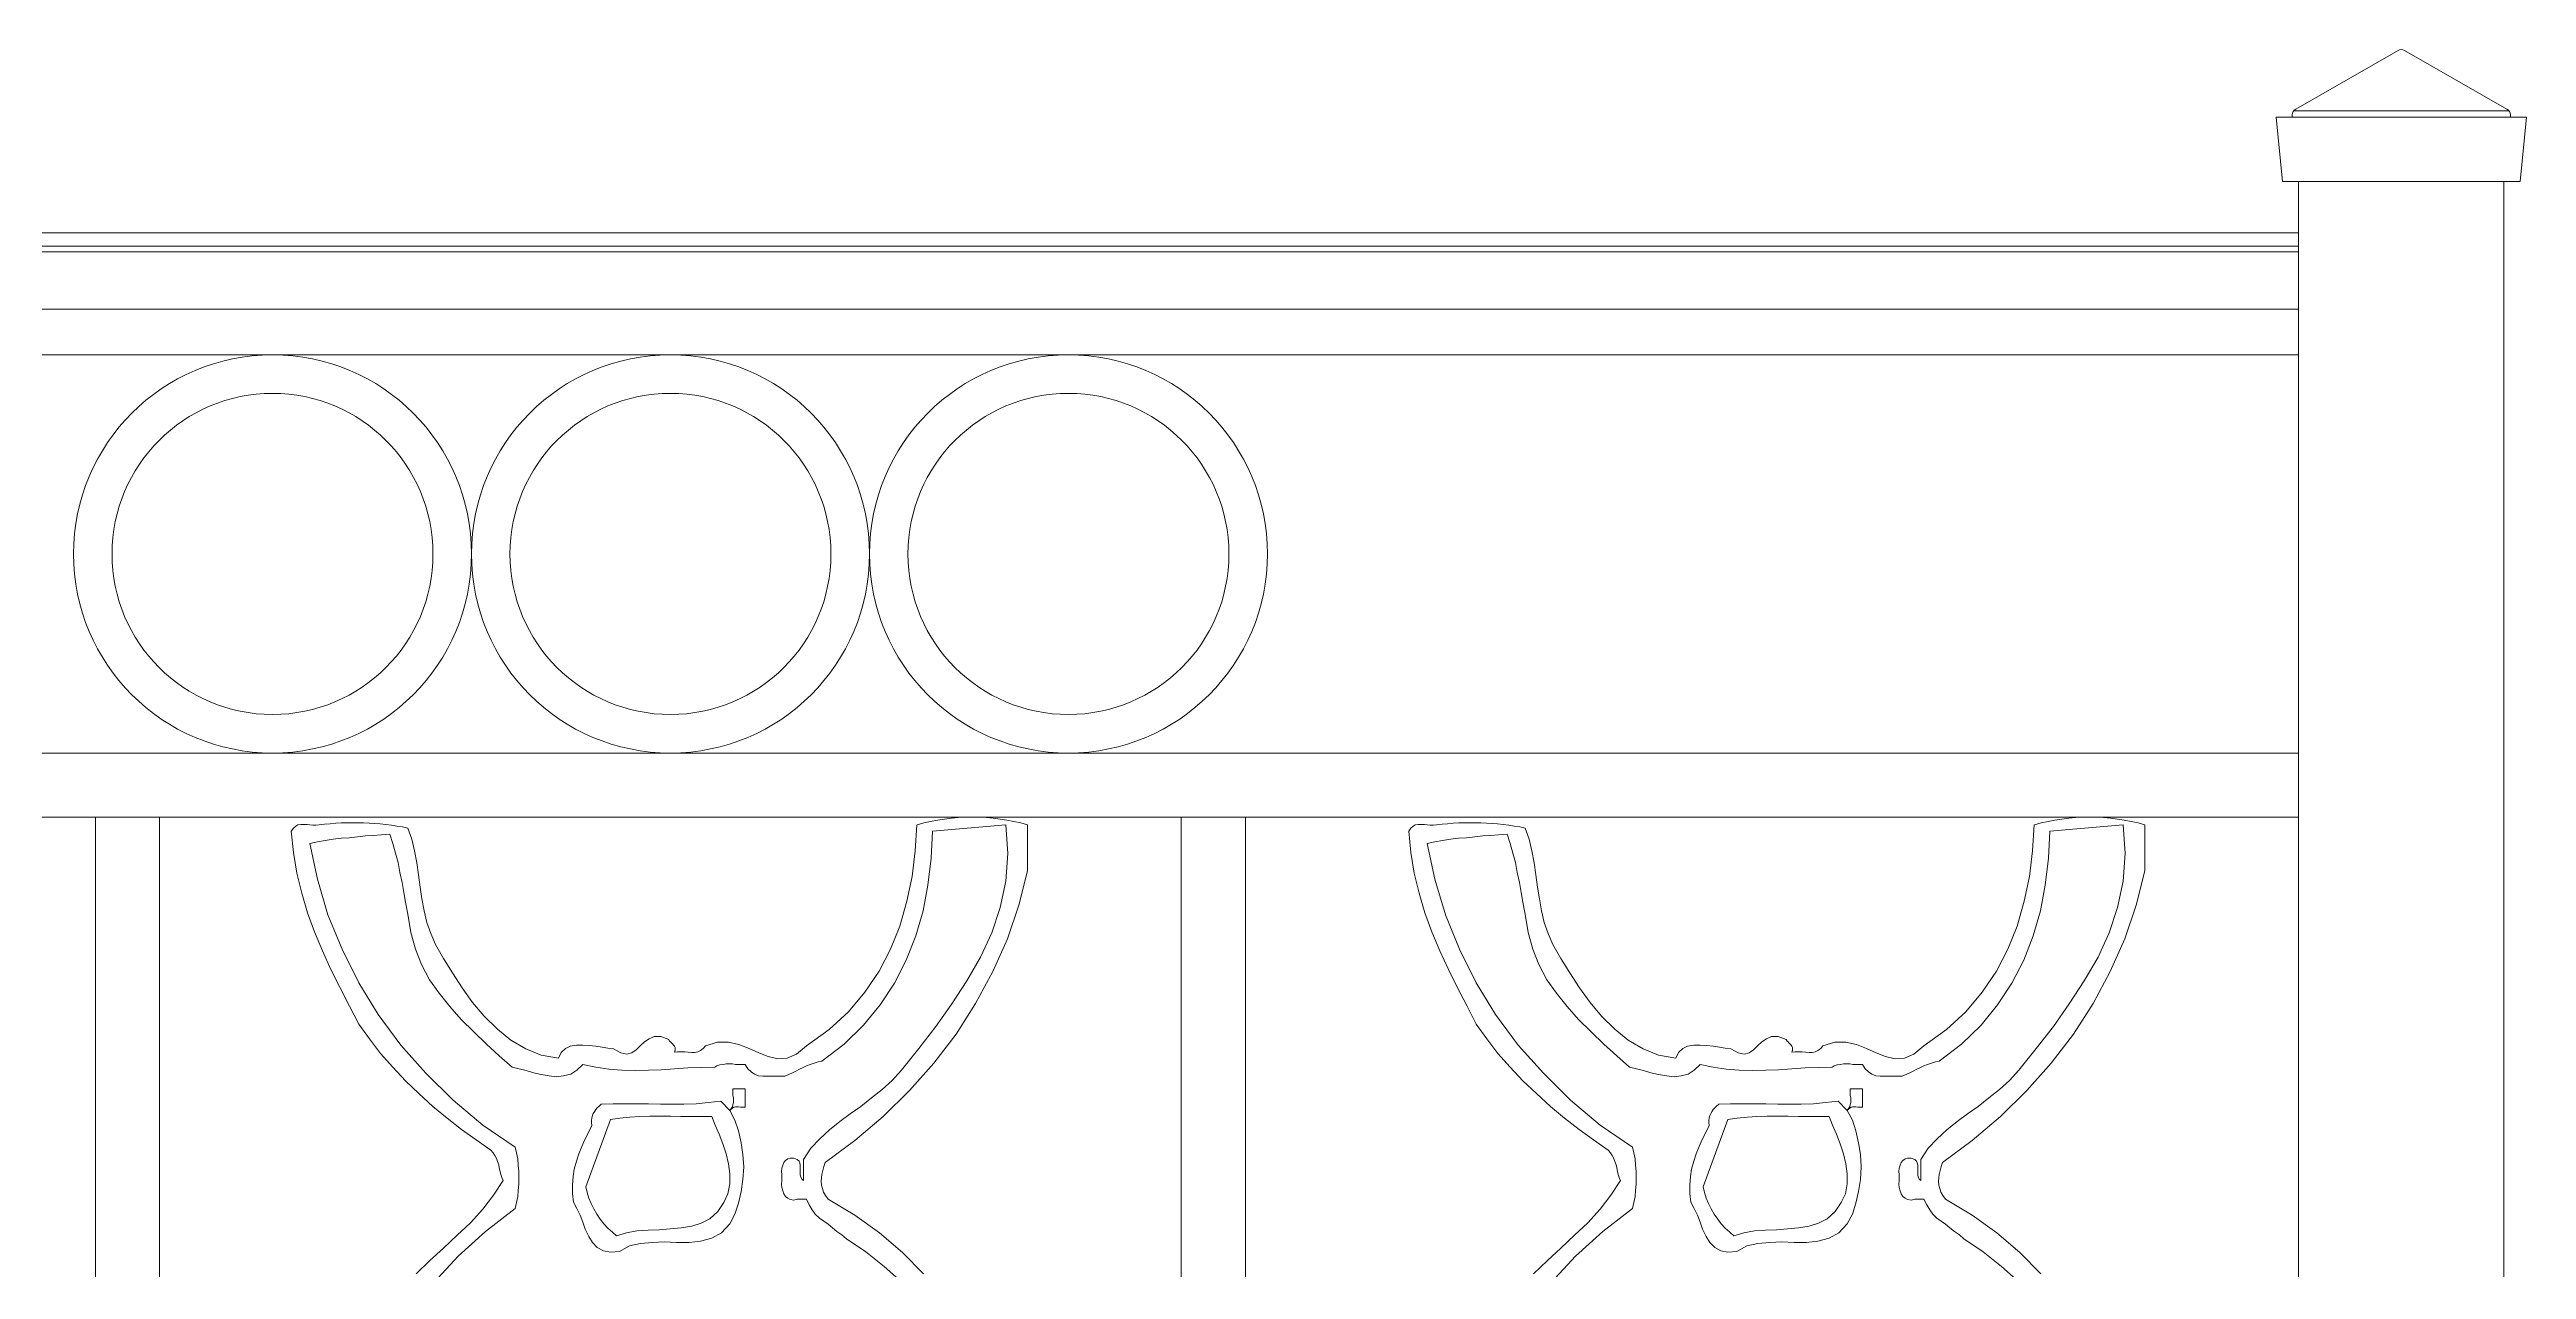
# Model space of a CAD drawing. Header units: millimetres. Extents: x -102 to 1947, y 0 to 1377.
# Drawn here: x 1309 to 1927, y 1073 to 1377 of the extents above; entities that cross this region are included whole.
import ezdxf

# ---------------------------------------------------------------- set-up
doc = ezdxf.new("R2010")
doc.units = ezdxf.units.MM
doc.layers.add('ceco.net 341', color=7, linetype='Continuous', lineweight=5)

# ---------------------------------------------------------------- blocks, each defined once
blk = doc.blocks.new('A$C00E300AF')
for p, q in [((-291.4, 1569.3), (-290.5, 1570.2)), ((-290.5, 1570.2), (-289.4, 1571.1)), ((-289.4, 1571.1), (-283.5, 1571.3)), ((-283.5, 1571.3), (-277.5, 1571.3)), ((-277.5, 1571.3), (-271.6, 1571.3)), ((-271.6, 1571.3), (-265.9, 1571.3)), ((-265.9, 1571.3), (-259.9, 1571.1)), ((-259.9, 1571.1), (-254.2, 1571.1)), ((-254.2, 1571.1), (-248.2, 1571.1)), ((-248.2, 1571.1), (-242.1, 1571.3)), ((-242.1, 1571.3), (-236.1, 1572)), ((-236.1, 1572), (-229.7, 1572.6)), ((-229.7, 1572.6), (-225.3, 1568)), ((-224, 1569.8), (-223.8, 1570.9)), ((-223.8, 1577.7), (-223.8, 1578.8)), ((-223.8, 1578.8), (-217.6, 1578.8)), ((-223.8, 1576.6), (-223.8, 1577.7)), ((-223.8, 1575.5), (-223.8, 1576.6)), ((-223.5, 1574.2), (-223.8, 1575.5)), ((-223.8, 1570.9), (-223.5, 1572)), ((-223.5, 1573.1), (-223.5, 1574.2)), ((-223.5, 1572), (-223.5, 1573.1)), ((-217.6, 1578.8), (-217.6, 1569.6)), ((-295.8, 1557), (-294.1, 1560.5)), ((-294.3, 1563), (-294.1, 1564.3)), ((-294.3, 1561.9), (-294.3, 1563)), ((-294.1, 1560.5), (-294.3, 1561.9)), ((-294.1, 1564.3), (-293.8, 1565.4)), ((-293.8, 1565.4), (-293.4, 1566.5)), ((-293.4, 1566.5), (-292.7, 1567.6)), ((-292.7, 1567.6), (-292.1, 1568.5)), ((-292.1, 1568.5), (-291.4, 1569.3)), ((-225.3, 1568), (-224.6, 1568.9)), ((-224.6, 1568.7), (-225.3, 1568)), ((-225.3, 1568), (-222.7, 1563.2)), ((-224.6, 1568.9), (-224, 1569.8)), ((-224, 1569.1), (-224.6, 1568.7)), ((-223.3, 1569.6), (-224, 1569.1)), ((-222.4, 1569.8), (-223.3, 1569.6)), ((-222.7, 1563.2), (-220.9, 1557.9)), ((-221.8, 1569.8), (-222.4, 1569.8)), ((-220.9, 1569.8), (-221.8, 1569.8)), ((-220, 1569.6), (-220.9, 1569.8)), ((-220.9, 1557.9), (-219.6, 1551.9)), ((-219.1, 1569.6), (-220, 1569.6)), ((-218.3, 1569.6), (-219.1, 1569.6)), ((-217.6, 1569.6), (-218.3, 1569.6)), ((-301.8, 1542.7), (-300.7, 1546.4)), ((-300.7, 1546.4), (-299.1, 1550)), ((-299.1, 1550), (-297.6, 1553.5)), ((-297.6, 1553.5), (-295.8, 1557)), ((-219.6, 1551.9), (-218.7, 1546)), ((-218.7, 1546), (-218.3, 1539.8)), ((-303.8, 1530.8), (-303.5, 1535)), ((-303.5, 1535), (-302.9, 1538.7)), ((-302.9, 1538.7), (-301.8, 1542.7)), ((-218.7, 1533.6), (-219.6, 1527.5)), ((-218.3, 1539.8), (-218.7, 1533.6)), ((-303.8, 1526.6), (-303.8, 1530.8)), ((-303.3, 1522.2), (-303.8, 1526.6)), ((-301.6, 1519.1), (-303.3, 1522.2)), ((-220.9, 1521.7), (-222.7, 1516.2)), ((-219.6, 1527.5), (-220.9, 1521.7)), ((-300, 1515.8), (-301.6, 1519.1)), ((-298.7, 1512.3), (-300, 1515.8)), ((-297.4, 1508.7), (-298.7, 1512.3)), ((-295.6, 1505.2), (-297.4, 1508.7)), ((-225.3, 1511.4), (-229.5, 1507)), ((-222.7, 1516.2), (-225.3, 1511.4)), ((-293.8, 1502.1), (-295.6, 1505.2)), ((-291.4, 1499.7), (-293.8, 1502.1)), ((-288.3, 1497.9), (-291.4, 1499.7)), ((-284.8, 1497.3), (-288.3, 1497.9)), ((-280.4, 1497.7), (-284.8, 1497.3)), ((-275.3, 1500.4), (-280.4, 1497.7)), ((-269.8, 1501.7), (-275.3, 1500.4)), ((-263.9, 1502.1), (-269.8, 1501.7)), ((-257.9, 1502.4), (-263.9, 1502.1)), ((-251.8, 1502.1), (-257.9, 1502.4)), ((-245.6, 1502.1), (-251.8, 1502.1)), ((-239.9, 1502.8), (-245.6, 1502.1)), ((-234.3, 1504.3), (-239.9, 1502.8)), ((-229.5, 1507), (-234.3, 1504.3))]:
    blk.add_line(p, q)
for centre, radius, start, end in [((-412.8, 1574.3), 137.2, 78.7114, 97.2995), ((-104.3, 1613.6), 100.7, 74.1171, 105.8829)]:
    blk.add_arc(centre, radius, start, end)
at = {"layer": 'ceco.net 341'}
for p, q in [((-443, 1708.8), (-444.1, 1707.3)), ((-444.1, 1707.3), (-443, 1696.7)), ((-441.9, 1709.7), (-443, 1708.8)), ((-440.8, 1710.4), (-441.9, 1709.7)), ((-439.3, 1710.6), (-440.8, 1710.4)), ((-437.7, 1710.6), (-439.3, 1710.6)), ((-436.2, 1710.6), (-437.7, 1710.6)), ((-434.9, 1710.4), (-436.2, 1710.6)), ((-433.3, 1710.2), (-434.9, 1710.4)), ((-431.8, 1710.2), (-433.3, 1710.2)), ((-430.2, 1710.4), (-431.8, 1710.2)), ((-384, 1703.3), (-386, 1708.8)), ((-131.9, 1710.4), (-132.8, 1697.4)), ((-124.8, 1693.8), (-124.2, 1707.3)), ((-124.2, 1707.3), (-87.6, 1710.4)), ((-87.6, 1710.4), (-86.5, 1696.1)), ((-76.8, 1687.5), (-76.8, 1710.4)), ((-443, 1696.7), (-441.3, 1686.4)), ((-434.9, 1701.1), (-431.1, 1702)), ((-431.1, 1683.3), (-434.9, 1701.1)), ((-431.1, 1702), (-427.2, 1702.7)), ((-427.2, 1702.7), (-423.2, 1703.3)), ((-423.2, 1703.3), (-419.2, 1703.8)), ((-419.2, 1703.8), (-415.3, 1704)), ((-415.3, 1704), (-411.1, 1704.4)), ((-411.1, 1704.4), (-407.1, 1704.9)), ((-407.1, 1704.9), (-403.1, 1705.1)), ((-403.1, 1705.1), (-399.2, 1705.5)), ((-399.2, 1705.5), (-395, 1705.7)), ((-395, 1705.7), (-393.4, 1701.1)), ((-393.4, 1701.1), (-392.1, 1696.3)), ((-392.1, 1696.3), (-390.8, 1691.6)), ((-382.6, 1697.4), (-384, 1703.3)), ((-381.5, 1691.4), (-382.6, 1697.4)), ((-132.8, 1697.4), (-134.3, 1684.6)), ((-126.4, 1680.4), (-124.8, 1693.8)), ((-86.5, 1696.1), (-87.6, 1682.4)), ((-441.3, 1686.4), (-438.8, 1676.4)), ((-425.8, 1665.6), (-431.1, 1683.3)), ((-390.8, 1691.6), (-389.9, 1686.6)), ((-389.9, 1686.6), (-388.8, 1681.7)), ((-388.8, 1681.7), (-387.9, 1676.7)), ((-380.7, 1685.5), (-381.5, 1691.4)), ((-379.8, 1679.3), (-380.7, 1685.5)), ((-134.3, 1684.6), (-136.9, 1672.3)), ((-87.6, 1682.4), (-90.4, 1669.2)), ((-81, 1670.3), (-76.8, 1687.5)), ((-438.8, 1676.4), (-436, 1666.5)), ((-387.9, 1676.7), (-387.1, 1671.8)), ((-387.1, 1671.8), (-386.2, 1666.7)), ((-378.9, 1673.6), (-379.8, 1679.3)), ((-377.8, 1667.6), (-378.9, 1673.6)), ((-136.9, 1672.3), (-140.5, 1659.9)), ((-128.8, 1667.6), (-126.4, 1680.4)), ((-90.4, 1669.2), (-94.6, 1656.6)), ((-86.7, 1653.5), (-81, 1670.3)), ((-436, 1666.5), (-432.5, 1657)), ((-432.5, 1657), (-428.5, 1647.6)), ((-418.8, 1648.5), (-425.8, 1665.6)), ((-386.2, 1666.7), (-385.3, 1661.9)), ((-385.3, 1661.9), (-384.4, 1656.8)), ((-384.4, 1656.8), (-382.2, 1648.5)), ((-376.5, 1661.7), (-377.8, 1667.6)), ((-374.5, 1656.2), (-376.5, 1661.7)), ((-140.5, 1659.9), (-145.1, 1648.5)), ((-132.5, 1655.1), (-128.8, 1667.6)), ((-94.6, 1656.6), (-100.1, 1644.5)), ((-428.5, 1647.6), (-424.3, 1638.3)), ((-410.4, 1631.7), (-418.8, 1648.5)), ((-382.2, 1648.5), (-379.1, 1640.7)), ((-372.1, 1650.7), (-374.5, 1656.2)), ((-368.1, 1643.8), (-372.1, 1650.7)), ((-145.1, 1648.5), (-150.8, 1637.4)), ((-137.2, 1642.9), (-132.5, 1655.1)), ((-100.1, 1644.5), (-107, 1632.6)), ((-94, 1637.2), (-86.7, 1653.5)), ((-424.3, 1638.3), (-419.7, 1629.1)), ((-400.7, 1615.8), (-410.4, 1631.7)), ((-379.1, 1640.7), (-375.2, 1633.2)), ((-375.2, 1633.2), (-370.3, 1626.4)), ((-363.7, 1636.6), (-368.1, 1643.8)), ((-358.8, 1629.1), (-363.7, 1636.6)), ((-150.8, 1637.4), (-157.9, 1626.9)), ((-143.1, 1631.5), (-137.2, 1642.9)), ((-107, 1632.6), (-114.5, 1621.1)), ((-102.6, 1621.3), (-94, 1637.2)), ((-419.7, 1629.1), (-415, 1620)), ((-415, 1620), (-410.4, 1611)), ((-370.3, 1626.4), (-365, 1619.8)), ((-365, 1619.8), (-359.3, 1613.4)), ((-353.6, 1621.8), (-358.8, 1629.1)), ((-347.8, 1615), (-353.6, 1621.8)), ((-157.9, 1626.9), (-166, 1617.2)), ((-158.5, 1610.6), (-150.2, 1620.7)), ((-150.2, 1620.7), (-143.1, 1631.5)), ((-114.5, 1621.1), (-122.4, 1609.9)), ((-112.3, 1606.1), (-102.6, 1621.3)), ((-410.4, 1611), (-405.1, 1603.7)), ((-389.5, 1600.6), (-400.7, 1615.8)), ((-359.3, 1613.4), (-353.1, 1607.2)), ((-353.1, 1607.2), (-346.7, 1601.1)), ((-341.2, 1608.6), (-347.8, 1615)), ((-334.6, 1603.1), (-341.2, 1608.6)), ((-175.7, 1608.3), (-187, 1600.2)), ((-166, 1617.2), (-175.7, 1608.3)), ((-168.2, 1601.1), (-158.5, 1610.6)), ((-122.4, 1609.9), (-131, 1598.9)), ((-405.1, 1603.7), (-399.6, 1596.4)), ((-399.6, 1596.4), (-393.4, 1589.6)), ((-376.9, 1586.5), (-389.5, 1600.6)), ((-346.7, 1601.1), (-340.3, 1595.3)), ((-340.3, 1595.3), (-333.9, 1589.6)), ((-327.1, 1598.7), (-334.6, 1603.1)), ((-319.4, 1595.6), (-327.1, 1598.7)), ((-310.8, 1594), (-319.4, 1595.6)), ((-309.5, 1596.9), (-310.8, 1594)), ((-307.3, 1598.9), (-309.5, 1596.9)), ((-304.9, 1600), (-307.3, 1598.9)), ((-301.8, 1600.6), (-304.9, 1600)), ((-298.7, 1600.6), (-301.8, 1600.6)), ((-295.4, 1600.4), (-298.7, 1600.6)), ((-292.1, 1600), (-295.4, 1600.4)), ((-289, 1599.5), (-292.1, 1600)), ((-286.1, 1599.1), (-289, 1599.5)), ((-283.3, 1598.7), (-286.1, 1599.1)), ((-279.7, 1596.7), (-283.3, 1598.7)), ((-276.7, 1596), (-279.7, 1596.7)), ((-274.2, 1596.7), (-276.7, 1596)), ((-272, 1598.2), (-274.2, 1596.7)), ((-270, 1600.2), (-272, 1598.2)), ((-267.8, 1602.2), (-270, 1600.2)), ((-265.6, 1603.7), (-267.8, 1602.2)), ((-263, 1604.8), (-265.6, 1603.7)), ((-259.7, 1604.8), (-263, 1604.8)), ((-255.7, 1603.3), (-259.7, 1604.8)), ((-255.3, 1602.6), (-255.7, 1603.3)), ((-254.8, 1602.2), (-255.3, 1602.6)), ((-254.4, 1601.7), (-254.8, 1602.2)), ((-253.7, 1601.1), (-254.4, 1601.7)), ((-253.3, 1600.6), (-253.7, 1601.1)), ((-252.9, 1600), (-253.3, 1600.6)), ((-252.6, 1599.3), (-252.9, 1600)), ((-252.9, 1597.1), (-252.6, 1598)), ((-251.3, 1597.3), (-252.9, 1597.1)), ((-252.6, 1598.7), (-252.6, 1599.3)), ((-252.6, 1598), (-252.6, 1598.7)), ((-249.6, 1597.3), (-251.3, 1597.3)), ((-247.8, 1597.3), (-249.6, 1597.3)), ((-246, 1597.1), (-247.8, 1597.3)), ((-244.3, 1596.9), (-246, 1597.1)), ((-242.7, 1596.9), (-244.3, 1596.9)), ((-241.2, 1597.3), (-242.7, 1596.9)), ((-239.9, 1597.8), (-241.2, 1597.3)), ((-238.5, 1598.9), (-239.9, 1597.8)), ((-237.4, 1600.2), (-238.5, 1598.9)), ((-231.5, 1602), (-237.4, 1600.2)), ((-226, 1602), (-231.5, 1602)), ((-220.7, 1600.9), (-226, 1602)), ((-215.6, 1598.9), (-220.7, 1600.9)), ((-210.8, 1596.7), (-215.6, 1598.9)), ((-206.1, 1594.9), (-210.8, 1596.7)), ((-201.3, 1593.8), (-206.1, 1594.9)), ((-192, 1596), (-196.7, 1594)), ((-187, 1600.2), (-192, 1596)), ((-179.3, 1592.5), (-168.2, 1601.1)), ((-131, 1598.9), (-139.6, 1588.1)), ((-123.5, 1591.6), (-112.3, 1606.1)), ((-393.4, 1589.6), (-387.1, 1582.8)), ((-387.1, 1582.8), (-380.4, 1576.4)), ((-363.3, 1573.1), (-376.9, 1586.5)), ((-333.9, 1589.6), (-330.4, 1588.7)), ((-330.4, 1588.7), (-326.9, 1587.9)), ((-326.9, 1587.9), (-323.2, 1586.8)), ((-323.2, 1586.8), (-319.4, 1585.9)), ((-319.4, 1585.9), (-315.4, 1585.2)), ((-315.4, 1585.2), (-311.7, 1584.8)), ((-311.7, 1584.8), (-308.2, 1585.2)), ((-308.2, 1585.2), (-304.6, 1586.1)), ((-304.6, 1586.1), (-301.6, 1588.1)), ((-301.6, 1588.1), (-298.7, 1590.9)), ((-298.7, 1590.9), (-292.1, 1589.6)), ((-292.1, 1589.6), (-285.7, 1588.5)), ((-285.7, 1588.5), (-279.1, 1588.1)), ((-279.1, 1588.1), (-272.5, 1587.9)), ((-272.5, 1587.9), (-265.9, 1588.1)), ((-265.9, 1588.1), (-259.5, 1588.3)), ((-259.5, 1588.3), (-252.9, 1588.7)), ((-252.9, 1588.7), (-246.2, 1589.2)), ((-246.2, 1589.2), (-239.4, 1589.4)), ((-239.4, 1589.4), (-232.8, 1589.6)), ((-232.8, 1589.6), (-231.7, 1590.3)), ((-231.7, 1590.3), (-230.2, 1590.7)), ((-230.2, 1590.7), (-228.6, 1590.9)), ((-228.6, 1590.9), (-227.1, 1591.2)), ((-227.1, 1591.2), (-225.5, 1591.2)), ((-225.5, 1591.2), (-224, 1591.2)), ((-224, 1591.2), (-222.4, 1590.9)), ((-222.4, 1590.9), (-220.7, 1590.9)), ((-220.7, 1590.9), (-219.1, 1590.9)), ((-219.1, 1590.9), (-217.6, 1590.9)), ((-217.6, 1590.9), (-216.3, 1588.7)), ((-216.3, 1588.7), (-214.7, 1587.2)), ((-214.7, 1587.2), (-213, 1586.1)), ((-213, 1586.1), (-211, 1585.2)), ((-211, 1585.2), (-208.8, 1585)), ((-208.8, 1585), (-206.6, 1585)), ((-206.6, 1585), (-204.4, 1585)), ((-204.4, 1585), (-202.2, 1585)), ((-202.2, 1585), (-200, 1585)), ((-196.7, 1594), (-201.3, 1593.8)), ((-200, 1585), (-197.8, 1585)), ((-197.8, 1585), (-195.8, 1585.9)), ((-195.8, 1585.9), (-194, 1586.8)), ((-194, 1586.8), (-192.3, 1587.6)), ((-192.3, 1587.6), (-190.5, 1588.5)), ((-190.5, 1588.5), (-188.7, 1589.4)), ((-188.7, 1589.4), (-187, 1590.3)), ((-187, 1590.3), (-185.2, 1590.9)), ((-185.2, 1590.9), (-183.2, 1591.6)), ((-183.2, 1591.6), (-181.2, 1592.3)), ((-181.2, 1592.3), (-179.3, 1592.5)), ((-144.2, 1583), (-149.3, 1578.4)), ((-139.6, 1588.1), (-144.2, 1583)), ((-135.6, 1577.9), (-123.5, 1591.6)), ((-380.4, 1576.4), (-373.4, 1570)), ((-373.4, 1570), (-366.3, 1564.1)), ((-348.5, 1560.7), (-363.3, 1573.1)), ((-159.9, 1570), (-165.2, 1566.3)), ((-154.6, 1574.2), (-159.9, 1570)), ((-149.3, 1578.4), (-154.6, 1574.2)), ((-148.8, 1564.9), (-135.6, 1577.9)), ((-366.3, 1564.1), (-359.1, 1558.5)), ((-359.1, 1558.5), (-351.8, 1553.3)), ((-332.4, 1549.7), (-348.5, 1560.7)), ((-297.1, 1529.9), (-284.8, 1563.4)), ((-284.8, 1563.4), (-280.2, 1564.1)), ((-280.2, 1564.1), (-275.1, 1564.7)), ((-275.1, 1564.7), (-270.3, 1564.9)), ((-270.3, 1564.9), (-265.2, 1565.2)), ((-265.2, 1565.2), (-260.1, 1565.2)), ((-260.1, 1565.2), (-254.8, 1565.2)), ((-254.8, 1565.2), (-249.8, 1564.9)), ((-249.8, 1564.9), (-244.7, 1564.9)), ((-244.7, 1564.9), (-239.4, 1564.9)), ((-239.4, 1564.9), (-234.3, 1564.9)), ((-234.3, 1564.9), (-232.6, 1560.7)), ((-232.6, 1560.7), (-230.6, 1556.1)), ((-175.5, 1558.3), (-180.4, 1553.9)), ((-170.4, 1562.5), (-175.5, 1558.3)), ((-165.2, 1566.3), (-170.4, 1562.5)), ((-162.9, 1553), (-148.8, 1564.9)), ((-351.8, 1553.3), (-344.5, 1548.2)), ((-344.5, 1548.2), (-343.4, 1546.9)), ((-343.4, 1546.9), (-342.5, 1545.5)), ((-342.5, 1545.5), (-341.7, 1544)), ((-331.7, 1546.9), (-332.4, 1549.7)), ((-331.1, 1543.8), (-331.7, 1546.9)), ((-230.6, 1556.1), (-228.8, 1551.3)), ((-228.8, 1551.3), (-227.1, 1546.4)), ((-227.1, 1546.4), (-226, 1541.4)), ((-184.8, 1549.1), (-188.5, 1543.6)), ((-180.4, 1553.9), (-184.8, 1549.1)), ((-177.7, 1542), (-162.9, 1553)), ((-338.4, 1533), (-343.2, 1525.7)), ((-341.7, 1544), (-341.2, 1542.5)), ((-341.2, 1542.5), (-340.6, 1540.9)), ((-340.6, 1540.9), (-340.3, 1539.4)), ((-340.3, 1539.4), (-339.9, 1537.6)), ((-339.9, 1537.6), (-339.5, 1536.1)), ((-339.5, 1536.1), (-339, 1534.5)), ((-339, 1534.5), (-338.4, 1533)), ((-330.9, 1540.7), (-331.1, 1543.8)), ((-330.6, 1537.6), (-330.9, 1540.7)), ((-330.6, 1534.5), (-330.6, 1537.6)), ((-330.6, 1531.2), (-330.6, 1534.5)), ((-226, 1541.4), (-225.3, 1536.3)), ((-225.3, 1536.3), (-225.3, 1531.4)), ((-199.3, 1539.2), (-199.5, 1537.6)), ((-199.5, 1537.6), (-199.3, 1536.1)), ((-199.3, 1532.8), (-199.5, 1531.2)), ((-198.9, 1540.7), (-199.3, 1539.2)), ((-199.3, 1536.1), (-199.3, 1534.5)), ((-199.3, 1534.5), (-199.3, 1532.8)), ((-198.4, 1542), (-198.9, 1540.7)), ((-197.5, 1543.1), (-198.4, 1542)), ((-196.4, 1543.8), (-197.5, 1543.1)), ((-195.1, 1544.2), (-196.4, 1543.8)), ((-193.4, 1544.2), (-195.1, 1544.2)), ((-191.6, 1543.6), (-193.4, 1544.2)), ((-190.7, 1542.7), (-191.6, 1543.6)), ((-190.3, 1541.8), (-190.7, 1542.7)), ((-190.1, 1540.7), (-190.3, 1541.8)), ((-190.1, 1539.6), (-190.1, 1540.7)), ((-190.1, 1538.3), (-190.1, 1539.6)), ((-190.1, 1537), (-190.1, 1538.3)), ((-190.1, 1535.8), (-190.1, 1537)), ((-189.8, 1534.7), (-190.1, 1535.8)), ((-189.2, 1533.6), (-189.8, 1534.7)), ((-188.5, 1533), (-189.2, 1533.6)), ((-188.5, 1543.6), (-188.5, 1533)), ((-179.7, 1532.5), (-179.5, 1534.3)), ((-179.5, 1534.3), (-179.3, 1536.1)), ((-179.3, 1536.1), (-178.8, 1538.1)), ((-178.8, 1538.1), (-178.4, 1540)), ((-178.4, 1540), (-177.7, 1542)), ((-343.2, 1525.7), (-348.5, 1518.7)), ((-332.4, 1519.1), (-331.7, 1522)), ((-331.7, 1522), (-331.1, 1525.1)), ((-331.1, 1525.1), (-330.9, 1528.1)), ((-330.9, 1528.1), (-330.6, 1531.2)), ((-296.5, 1527), (-297.1, 1529.9)), ((-295.6, 1524.2), (-296.5, 1527)), ((-294.5, 1521.5), (-295.6, 1524.2)), ((-293.2, 1518.9), (-294.5, 1521.5)), ((-228.2, 1522), (-231.3, 1517.6)), ((-226.2, 1526.4), (-228.2, 1522)), ((-225.3, 1531.4), (-226.2, 1526.4)), ((-199.5, 1531.2), (-199.3, 1529.5)), ((-199.3, 1529.5), (-198.9, 1527.9)), ((-198.9, 1527.9), (-198.4, 1526.4)), ((-198.4, 1526.4), (-197.5, 1525.1)), ((-197.5, 1525.1), (-196.4, 1524.2)), ((-196.4, 1524.2), (-195.1, 1523.5)), ((-195.1, 1523.5), (-193.4, 1523.3)), ((-193.4, 1523.3), (-191.6, 1523.7)), ((-191.6, 1523.7), (-187, 1523.7)), ((-187, 1523.7), (-185.6, 1520.9)), ((-185.6, 1520.9), (-184.1, 1518.4)), ((-179.5, 1530.8), (-179.7, 1532.5)), ((-179, 1529), (-179.5, 1530.8)), ((-178.6, 1527.3), (-179, 1529)), ((-177.5, 1525.5), (-178.6, 1527.3)), ((-176.2, 1523.7), (-177.5, 1525.5)), ((-162.9, 1515.8), (-176.2, 1523.7)), ((-354.7, 1512), (-361.3, 1505.7)), ((-348.5, 1518.7), (-354.7, 1512)), ((-347.2, 1507.6), (-332.4, 1519.1)), ((-291.6, 1516.2), (-293.2, 1518.9)), ((-289.9, 1513.8), (-291.6, 1516.2)), ((-288.1, 1511.4), (-289.9, 1513.8)), ((-286.1, 1509.2), (-288.1, 1511.4)), ((-283.9, 1507.2), (-286.1, 1509.2)), ((-266.1, 1508.3), (-271.6, 1507.9)), ((-260.6, 1508.5), (-266.1, 1508.3)), ((-255.1, 1509), (-260.6, 1508.5)), ((-249.6, 1509.4), (-255.1, 1509)), ((-244.3, 1510.3), (-249.6, 1509.4)), ((-239.6, 1511.8), (-244.3, 1510.3)), ((-235.2, 1514), (-239.6, 1511.8)), ((-231.3, 1517.6), (-235.2, 1514)), ((-184.1, 1518.4), (-182.6, 1516.2)), ((-182.6, 1516.2), (-180.6, 1514.3)), ((-180.6, 1514.3), (-178.4, 1512.7)), ((-178.4, 1512.7), (-176.2, 1511.2)), ((-176.2, 1511.2), (-174, 1509.4)), ((-174, 1509.4), (-171.8, 1507.6)), ((-150.6, 1507), (-162.9, 1515.8)), ((-368.1, 1499.3), (-374.9, 1493.1)), ((-361.3, 1505.7), (-368.1, 1499.3)), ((-360.8, 1495.3), (-347.2, 1507.6)), ((-281.9, 1505.4), (-283.9, 1507.2)), ((-276.9, 1507), (-281.9, 1505.4)), ((-271.6, 1507.9), (-276.9, 1507)), ((-171.8, 1507.6), (-169.3, 1505.9)), ((-169.3, 1505.9), (-167.1, 1503.9)), ((-167.1, 1503.9), (-157.4, 1497.5)), ((-157.4, 1497.5), (-148.2, 1490.2)), ((-139.1, 1497.1), (-150.6, 1507)), ((-128.6, 1486.5), (-139.1, 1497.1)), ((-374.9, 1493.1), (-381.8, 1486.5)), ((-373, 1482.1), (-360.8, 1495.3)), ((-148.2, 1490.2), (-139.4, 1482.3))]:
    blk.add_line(p, q, dxfattribs=at)
blk = doc.blocks.new('w341a')
at = {"layer": 'ceco.net 341', "lineweight": 5}
for p, q in [((1869.8, 1362.14), (1895.34, 1376.8)), ((1896.94, 1376.8), (1922.48, 1362.14)), ((1864.91, 1360.13), (1927.37, 1360.13)), ((1866.51, 1344.11), (1864.91, 1360.13)), ((1868.92, 1360.13), (1868.92, 1360.75)), ((1869.27, 1361.73), (1923.02, 1361.73)), ((1923.37, 1360.13), (1923.37, 1360.75)), ((1925.77, 1344.11), (1927.37, 1360.13)), ((1866.51, 1344.11), (1925.77, 1344.11)), ((1870.52, 1344.11), (1870.52, 255.11)), ((1921.76, 1344.11), (1870.52, 1344.11)), ((1921.76, 1344.11), (1870.52, 1344.11)), ((1921.76, 255.11), (1921.76, 1344.11)), ((-25.62, 1331.3), (1870.52, 1331.3)), ((-25.62, 1327.97), (1870.52, 1327.97)), ((-25.62, 1326.54), (1870.52, 1326.54)), ((-25.62, 1312.26), (1870.52, 1312.26)), ((-25.62, 1300.89), (1870.52, 1300.89)), ((1870.52, 1201.59), (-25.62, 1201.59)), ((1870.52, 1185.58), (-25.62, 1185.58)), ((1320.81, 1185.58), (1320.81, 328.47)), ((1336.82, 1185.58), (1336.82, 328.47)), ((1591.72, 1185.58), (1591.72, 328.47)), ((1607.74, 1185.58), (1607.74, 328.47))]:
    blk.add_line(p, q, dxfattribs=at)
for centre, radius in [((1922.3, 1361.76), 0.0201), ((1364.98, 1251.24), 49.65), ((1464.27, 1251.24), 49.65), ((1563.57, 1251.24), 49.65), ((1364.98, 1251.24), 40.04), ((1464.27, 1251.24), 40.04), ((1563.57, 1251.24), 40.04)]:
    blk.add_circle(centre, radius, dxfattribs=at)
for centre, radius, start, end in [((1896.14, 1375.41), 1.6, 60.15498, 119.84502), ((1870.45, 1360.75), 1.54, 115.20112, 180), ((1921.83, 1360.75), 1.54, 0, 64.79888)]:
    blk.add_arc(centre, radius, start, end, dxfattribs=at)
at = {"layer": 'ceco.net 341', "xscale": 0.5, "yscale": 0.5, "zscale": 0.5}
for p in [(1591.72, 328.47), (1870.52, 328.47)]:
    blk.add_blockref('A$C00E300AF', p, dxfattribs=at)
at = {"layer": 'ceco.net 341', "lineweight": 5}
blk.add_text('PROPRIETARY DESIGN OF ALLOY CASTING C COPYRIGHT 1999', height=0.0256, dxfattribs=at).set_placement((1921.4, 1361.75))

msp = doc.modelspace()

# ---------------------------------------------------------------- block references
msp.add_blockref('w341a', (0, 0))

doc.saveas('drawing.dxf')
